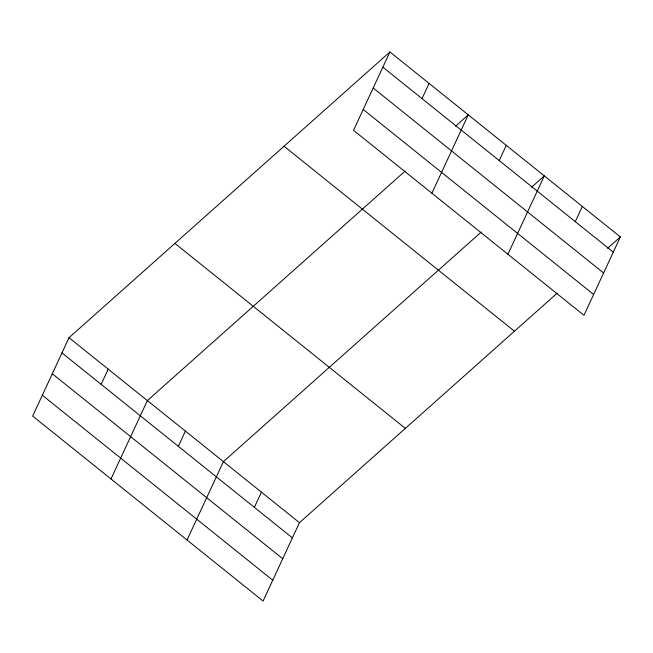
<?xml version="1.0" encoding="UTF-8"?>
<svg xmlns="http://www.w3.org/2000/svg" width="653" height="653" viewBox="0 0 653 653"><rect width="100%" height="100%" fill="white"/><g stroke="black" fill="none" stroke-linecap="round" stroke-linejoin="round"><path stroke-width="0.98" d="M389.923 51.954L353.542 130.322L583.97 315.309L620.35 236.933L389.923 51.954L69.03 337.691L32.65 416.067L263.077 601.046L299.458 522.678L557.262 293.107M101.142 384.356L108.202 369.141M110.994 478.959L147.374 400.583L405.187 171.021M178.334 446.325L185.395 431.111M187.036 540.007L223.416 461.63L481.22 232.068M422.034 98.611L429.094 83.396M254.368 507.373L261.437 492.15M431.886 193.223L468.266 114.846L455.5 126.217M499.227 160.581L506.287 145.366M507.928 254.262L544.308 175.886L531.542 187.256M575.269 221.628L582.329 206.413M607.584 248.303L620.35 236.933M382.862 67.169L613.289 252.148M373.19 88.008L603.609 272.995M363.223 109.484L593.642 294.462M284.031 146.248L514.458 331.226M174.922 243.398L405.35 428.376M69.03 337.691L299.458 522.678M61.97 352.906L292.389 537.892M52.289 373.753L282.716 558.731M42.323 395.228L272.75 580.207"/></g></svg>
